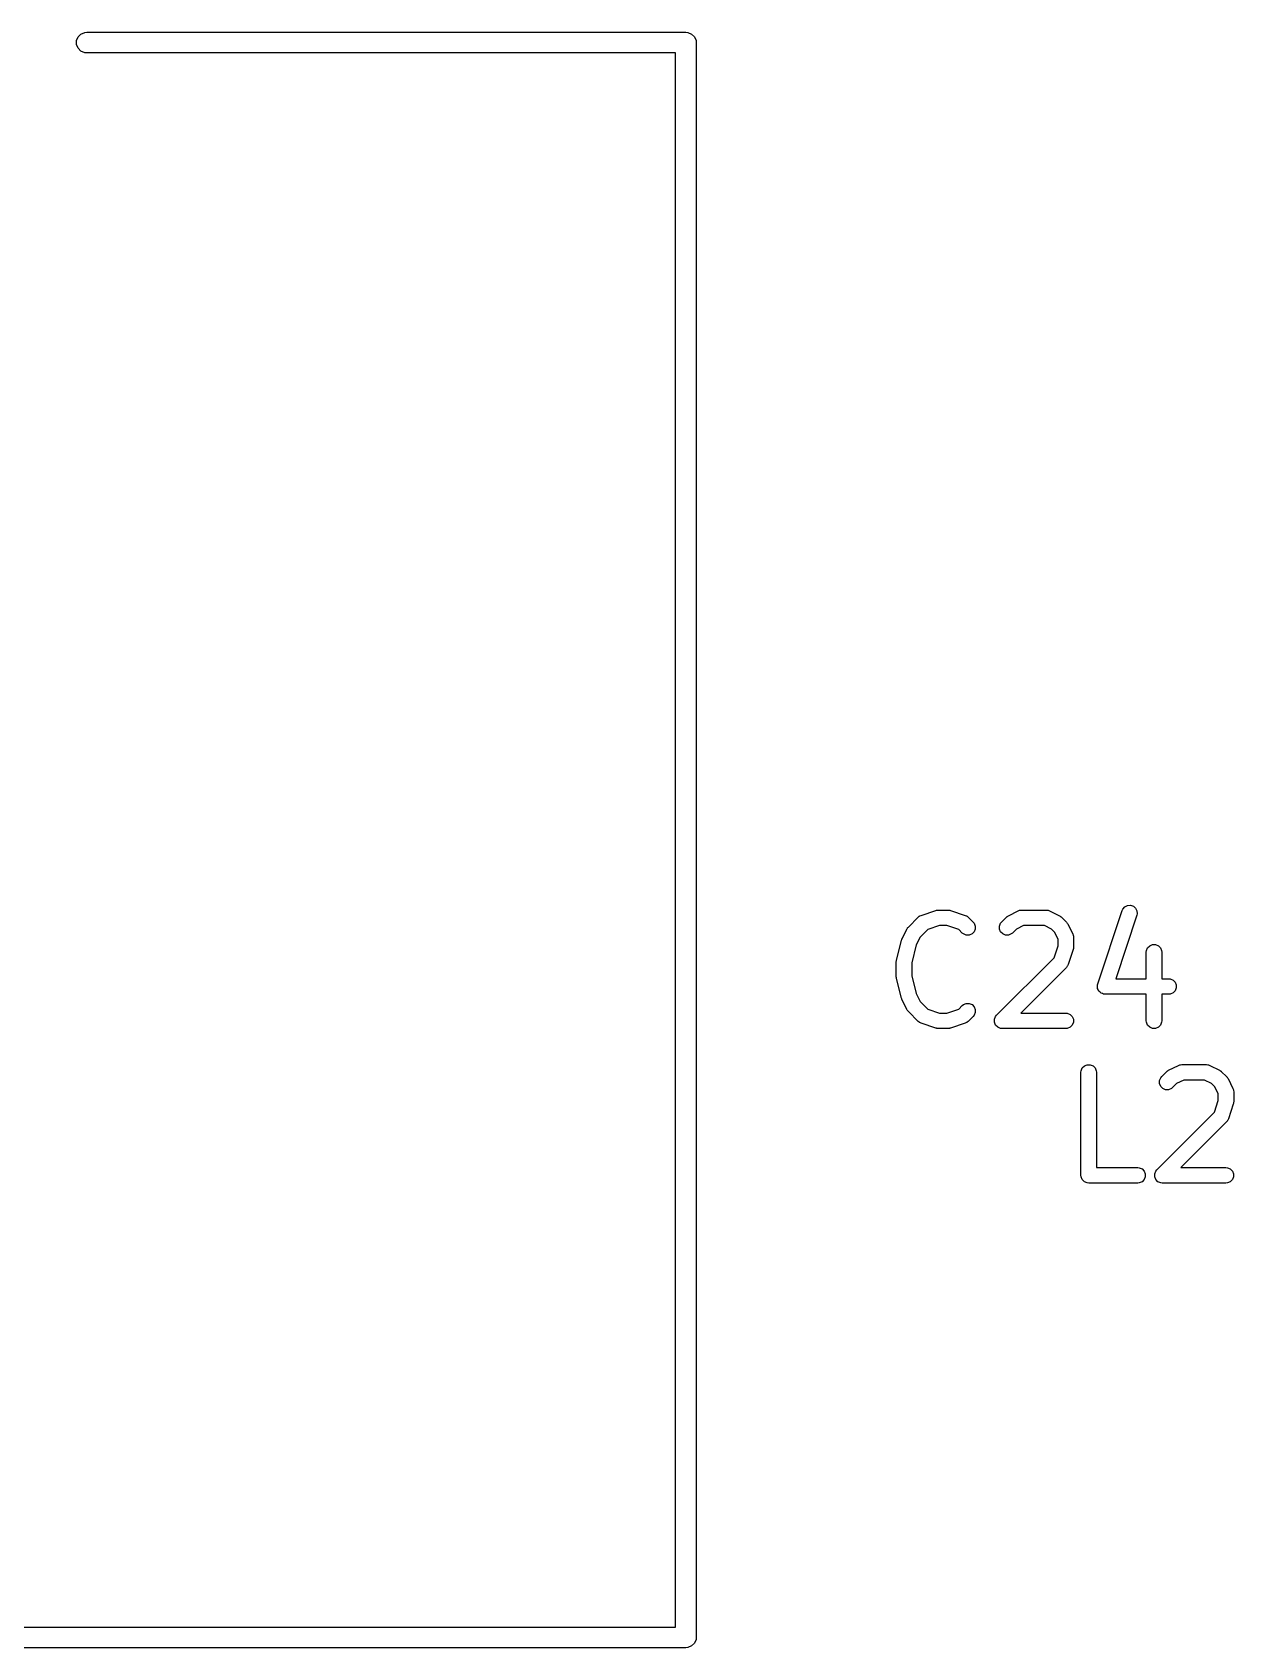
# Model space of a CAD drawing. Header units: inches. Extents: x 1.31 to 5.24, y -7.02 to -1.13.
# Drawn here: x 3.042 to 3.502, y -3.348 to -2.731 of the extents above; entities that cross this region are included whole.
import ezdxf

# ---------------------------------------------------------------- set-up
doc = ezdxf.new("R2010")
doc.units = ezdxf.units.IN
doc.header["$MEASUREMENT"] = 0
doc.layers.add('F.Silkscreen', color=41, linetype='CONTINUOUS', true_color=0xf2eda1)

msp = doc.modelspace()

# ---------------------------------------------------------------- linework, layer by layer
at = {"layer": 'F.Silkscreen', "linetype": 'CONTINUOUS'}
for p, q in [((3.05913, -2.73388), (3.05972, -2.73246)), ((3.05913, -2.73541), (3.05913, -2.73388)), ((3.05972, -2.73246), (3.0608, -2.73137)), ((3.0608, -2.73137), (3.06222, -2.73078)), ((3.06222, -2.73078), (3.06299, -2.73071)), ((3.06299, -2.73071), (3.29213, -2.73071)), ((3.29213, -2.73071), (3.29289, -2.73078)), ((3.29289, -2.73078), (3.29431, -2.73137)), ((3.29431, -2.73137), (3.2954, -2.73246)), ((3.2954, -2.73246), (3.29599, -2.73388)), ((3.29599, -2.73388), (3.29606, -2.73465)), ((3.29606, -2.73465), (3.29606, -3.34409)), ((3.05972, -2.73683), (3.05913, -2.73541)), ((3.0608, -2.73792), (3.05972, -2.73683)), ((3.06222, -2.73851), (3.0608, -2.73792)), ((3.06299, -2.73858), (3.06222, -2.73851)), ((3.28819, -2.73858), (3.06299, -2.73858)), ((3.28819, -3.34016), (3.28819, -2.73858)), ((3.38208, -3.06816), (3.38771, -3.06629)), ((3.38771, -3.06629), (3.38799, -3.06622)), ((3.38799, -3.06622), (3.38806, -3.06619)), ((3.38806, -3.06619), (3.38817, -3.06618)), ((3.38817, -3.06618), (3.38827, -3.06616)), ((3.38827, -3.06616), (3.38835, -3.06616)), ((3.38835, -3.06616), (3.38864, -3.06613)), ((3.38864, -3.06613), (3.39239, -3.06613)), ((3.39239, -3.06613), (3.39268, -3.06616)), ((3.39268, -3.06616), (3.39276, -3.06616)), ((3.39276, -3.06616), (3.39286, -3.06618)), ((3.39286, -3.06618), (3.39296, -3.06619)), ((3.39296, -3.06619), (3.39304, -3.06622)), ((3.39304, -3.06622), (3.39332, -3.06629)), ((3.39332, -3.06629), (3.39895, -3.06816)), ((3.41544, -3.06832), (3.41919, -3.06645)), ((3.41919, -3.06645), (3.41973, -3.06624)), ((3.41973, -3.06624), (3.41984, -3.06623)), ((3.41984, -3.06623), (3.41993, -3.06619)), ((3.41993, -3.06619), (3.42051, -3.06613)), ((3.42051, -3.06613), (3.42988, -3.06613)), ((3.42988, -3.06613), (3.43046, -3.06619)), ((3.43046, -3.06619), (3.43056, -3.06623)), ((3.43056, -3.06623), (3.43066, -3.06624)), ((3.43066, -3.06624), (3.4312, -3.06645)), ((3.4312, -3.06645), (3.43495, -3.06832)), ((3.44958, -3.0944), (3.45895, -3.06628)), ((3.45895, -3.06628), (3.45919, -3.06575)), ((3.45919, -3.06575), (3.45994, -3.06488)), ((3.45994, -3.06488), (3.46097, -3.06436)), ((3.46097, -3.06436), (3.46212, -3.06428)), ((3.46212, -3.06428), (3.46322, -3.06465)), ((3.46322, -3.06465), (3.46409, -3.0654)), ((3.46409, -3.0654), (3.4646, -3.06643)), ((3.46468, -3.06758), (3.46456, -3.06815)), ((3.4646, -3.06643), (3.46468, -3.06758)), ((3.37475, -3.07714), (3.37662, -3.07339)), ((3.37662, -3.07339), (3.37678, -3.07314)), ((3.37678, -3.07314), (3.37681, -3.07307)), ((3.37681, -3.07307), (3.37688, -3.07299)), ((3.37688, -3.07299), (3.37693, -3.0729)), ((3.37693, -3.0729), (3.37699, -3.07285)), ((3.37699, -3.07285), (3.37718, -3.07262)), ((3.37718, -3.07262), (3.38093, -3.06887)), ((3.38093, -3.06887), (3.38137, -3.06851)), ((3.38137, -3.06851), (3.38147, -3.06847)), ((3.38147, -3.06847), (3.38155, -3.0684)), ((3.38155, -3.0684), (3.38208, -3.06816)), ((3.38461, -3.07354), (3.38169, -3.07646)), ((3.38912, -3.07204), (3.38461, -3.07354)), ((3.39191, -3.07204), (3.38912, -3.07204)), ((3.39642, -3.07354), (3.39191, -3.07204)), ((3.3978, -3.07492), (3.39642, -3.07354)), ((3.39895, -3.06816), (3.39947, -3.0684)), ((3.39947, -3.0684), (3.39956, -3.06847)), ((3.39956, -3.06847), (3.39965, -3.06851)), ((3.39965, -3.06851), (3.4001, -3.06887)), ((3.4001, -3.06887), (3.40198, -3.07075)), ((3.40198, -3.07075), (3.40234, -3.0712)), ((3.40234, -3.0712), (3.40278, -3.07226)), ((3.40278, -3.07341), (3.40234, -3.07448)), ((3.40278, -3.07226), (3.40278, -3.07341)), ((3.41199, -3.07226), (3.41243, -3.0712)), ((3.41199, -3.07341), (3.41199, -3.07226)), ((3.41243, -3.07448), (3.41199, -3.07341)), ((3.41243, -3.0712), (3.4128, -3.07075)), ((3.4128, -3.07075), (3.41467, -3.06887)), ((3.41467, -3.06887), (3.4149, -3.06869)), ((3.4149, -3.06869), (3.41495, -3.06863)), ((3.41495, -3.06863), (3.41504, -3.06857)), ((3.41504, -3.06857), (3.41512, -3.06851)), ((3.41512, -3.06851), (3.41519, -3.06848)), ((3.41519, -3.06848), (3.41544, -3.06832)), ((3.41851, -3.07339), (3.41697, -3.07492)), ((3.42121, -3.07204), (3.41851, -3.07339)), ((3.42919, -3.07204), (3.42121, -3.07204)), ((3.43188, -3.07339), (3.42919, -3.07204)), ((3.43308, -3.07459), (3.43188, -3.07339)), ((3.43495, -3.06832), (3.4352, -3.06848)), ((3.4352, -3.06848), (3.43527, -3.06851)), ((3.43527, -3.06851), (3.43535, -3.06857)), ((3.43535, -3.06857), (3.43544, -3.06863)), ((3.43544, -3.06863), (3.43549, -3.06869)), ((3.43549, -3.06869), (3.43572, -3.06887)), ((3.43572, -3.06887), (3.4376, -3.07075)), ((3.4376, -3.07075), (3.43778, -3.07098)), ((3.43778, -3.07098), (3.43784, -3.07103)), ((3.43784, -3.07103), (3.4379, -3.07112)), ((3.4379, -3.07112), (3.43796, -3.0712)), ((3.43796, -3.0712), (3.43799, -3.07127)), ((3.43799, -3.07127), (3.43815, -3.07152)), ((3.43815, -3.07152), (3.44002, -3.07527)), ((3.46456, -3.06815), (3.45648, -3.09238)), ((3.37265, -3.08524), (3.37453, -3.07775)), ((3.37453, -3.07775), (3.37454, -3.0777)), ((3.37454, -3.07768), (3.37463, -3.07744)), ((3.37454, -3.0777), (3.37454, -3.07768)), ((3.37463, -3.07744), (3.37472, -3.0772)), ((3.37472, -3.0772), (3.37473, -3.07718)), ((3.37473, -3.07718), (3.37475, -3.07714)), ((3.38018, -3.07949), (3.37847, -3.08632)), ((3.38169, -3.07646), (3.38018, -3.07949)), ((3.39825, -3.07529), (3.3978, -3.07492)), ((3.39931, -3.07573), (3.39825, -3.07529)), ((3.40046, -3.07573), (3.39931, -3.07573)), ((3.40153, -3.07529), (3.40046, -3.07573)), ((3.40234, -3.07448), (3.40153, -3.07529)), ((3.41325, -3.07529), (3.41243, -3.07448)), ((3.41431, -3.07573), (3.41325, -3.07529)), ((3.41546, -3.07573), (3.41431, -3.07573)), ((3.41653, -3.07529), (3.41546, -3.07573)), ((3.41697, -3.07492), (3.41653, -3.07529)), ((3.43293, -3.08437), (3.43443, -3.07986)), ((3.43443, -3.07728), (3.43308, -3.07459)), ((3.43443, -3.07986), (3.43443, -3.07728)), ((3.44002, -3.07527), (3.44023, -3.07581)), ((3.44023, -3.07581), (3.44024, -3.07591)), ((3.44024, -3.07591), (3.44028, -3.07601)), ((3.44028, -3.07601), (3.44034, -3.07659)), ((3.44034, -3.08034), (3.44031, -3.08063)), ((3.44034, -3.07659), (3.44034, -3.08034)), ((3.46867, -3.08057), (3.46949, -3.07976)), ((3.46949, -3.07976), (3.47055, -3.07931)), ((3.47055, -3.07931), (3.4717, -3.07931)), ((3.4717, -3.07931), (3.47277, -3.07976)), ((3.47277, -3.07976), (3.47358, -3.08057)), ((3.37256, -3.08596), (3.37257, -3.08586)), ((3.37256, -3.09158), (3.37256, -3.08596)), ((3.37257, -3.08582), (3.3726, -3.0856)), ((3.37257, -3.08586), (3.37257, -3.08582)), ((3.3726, -3.0856), (3.37262, -3.08538)), ((3.37262, -3.08538), (3.37264, -3.08534)), ((3.37264, -3.08534), (3.37265, -3.08524)), ((3.37847, -3.08632), (3.37847, -3.09122)), ((3.41092, -3.10637), (3.43293, -3.08437)), ((3.44018, -3.08127), (3.43831, -3.08689)), ((3.44025, -3.08098), (3.44018, -3.08127)), ((3.44028, -3.08091), (3.44025, -3.08098)), ((3.44029, -3.08081), (3.44028, -3.08091)), ((3.44031, -3.08071), (3.44029, -3.08081)), ((3.44031, -3.08063), (3.44031, -3.08071)), ((3.46818, -3.08221), (3.46823, -3.08163)), ((3.46818, -3.09238), (3.46818, -3.08221)), ((3.46823, -3.08163), (3.46867, -3.08057)), ((3.47358, -3.08057), (3.47402, -3.08163)), ((3.47402, -3.08163), (3.47408, -3.08221)), ((3.47408, -3.08221), (3.47408, -3.09238)), ((3.37257, -3.09169), (3.37256, -3.09158)), ((3.37257, -3.09173), (3.37257, -3.09169)), ((3.3726, -3.09194), (3.37257, -3.09173)), ((3.37262, -3.09216), (3.3726, -3.09194)), ((3.37264, -3.0922), (3.37262, -3.09216)), ((3.37265, -3.0923), (3.37264, -3.0922)), ((3.37453, -3.0998), (3.37265, -3.0923)), ((3.37847, -3.09122), (3.38018, -3.09805)), ((3.4376, -3.08805), (3.42014, -3.1055)), ((3.43796, -3.0876), (3.4376, -3.08805)), ((3.438, -3.0875), (3.43796, -3.0876)), ((3.43807, -3.08742), (3.438, -3.0875)), ((3.43831, -3.08689), (3.43807, -3.08742)), ((3.45648, -3.09238), (3.46818, -3.09238)), ((3.47408, -3.09238), (3.47675, -3.09238)), ((3.47675, -3.09238), (3.47733, -3.09244)), ((3.47733, -3.09244), (3.47839, -3.09288)), ((3.38018, -3.09805), (3.38169, -3.10108)), ((3.44945, -3.09496), (3.44948, -3.09482)), ((3.44948, -3.09544), (3.44945, -3.09496)), ((3.44948, -3.09476), (3.44951, -3.09469)), ((3.44948, -3.09482), (3.44948, -3.09476)), ((3.44948, -3.09591), (3.44948, -3.09544)), ((3.44953, -3.09601), (3.44948, -3.09591)), ((3.44951, -3.09469), (3.44958, -3.0944)), ((3.44953, -3.09611), (3.44953, -3.09601)), ((3.44974, -3.09654), (3.44953, -3.09611)), ((3.44993, -3.09697), (3.44974, -3.09654)), ((3.45, -3.09705), (3.44993, -3.09697)), ((3.45005, -3.09714), (3.45, -3.09705)), ((3.45041, -3.09745), (3.45005, -3.09714)), ((3.45074, -3.09779), (3.45041, -3.09745)), ((3.45084, -3.09783), (3.45074, -3.09779)), ((3.45092, -3.0979), (3.45084, -3.09783)), ((3.45137, -3.09805), (3.45092, -3.0979)), ((3.4518, -3.09823), (3.45137, -3.09805)), ((3.45196, -3.09824), (3.4518, -3.09823)), ((3.45201, -3.09826), (3.45196, -3.09824)), ((3.45209, -3.09826), (3.45201, -3.09826)), ((3.45238, -3.09829), (3.45209, -3.09826)), ((3.46818, -3.09829), (3.45238, -3.09829)), ((3.46818, -3.10846), (3.46818, -3.09829)), ((3.47675, -3.09829), (3.47408, -3.09829)), ((3.47408, -3.09829), (3.47408, -3.10846)), ((3.47733, -3.09823), (3.47675, -3.09829)), ((3.47839, -3.09779), (3.47733, -3.09823)), ((3.47839, -3.09288), (3.47921, -3.09369)), ((3.47921, -3.09697), (3.47839, -3.09779)), ((3.47921, -3.09369), (3.47965, -3.09476)), ((3.47965, -3.09591), (3.47921, -3.09697)), ((3.47965, -3.09476), (3.47965, -3.09591)), ((3.37454, -3.09984), (3.37453, -3.0998)), ((3.37454, -3.09986), (3.37454, -3.09984)), ((3.37463, -3.1001), (3.37454, -3.09986)), ((3.37472, -3.10034), (3.37463, -3.1001)), ((3.37473, -3.10036), (3.37472, -3.10034)), ((3.37475, -3.1004), (3.37473, -3.10036)), ((3.37662, -3.10415), (3.37475, -3.1004)), ((3.37678, -3.1044), (3.37662, -3.10415)), ((3.37681, -3.10447), (3.37678, -3.1044)), ((3.37688, -3.10455), (3.37681, -3.10447)), ((3.37693, -3.10464), (3.37688, -3.10455)), ((3.37699, -3.10469), (3.37693, -3.10464)), ((3.37718, -3.10492), (3.37699, -3.10469)), ((3.38093, -3.10867), (3.37718, -3.10492)), ((3.38169, -3.10108), (3.38461, -3.104)), ((3.38461, -3.104), (3.38912, -3.1055)), ((3.39191, -3.1055), (3.39642, -3.104)), ((3.39642, -3.104), (3.3978, -3.10262)), ((3.3978, -3.10262), (3.39825, -3.10225)), ((3.39825, -3.10225), (3.39931, -3.10181)), ((3.39931, -3.10181), (3.40046, -3.10181)), ((3.40046, -3.10181), (3.40153, -3.10225)), ((3.40153, -3.10225), (3.40234, -3.10307)), ((3.40234, -3.10307), (3.40278, -3.10413)), ((3.40278, -3.10413), (3.40278, -3.10528)), ((3.38137, -3.10904), (3.38093, -3.10867)), ((3.38147, -3.10908), (3.38137, -3.10904)), ((3.38155, -3.10915), (3.38147, -3.10908)), ((3.38208, -3.10938), (3.38155, -3.10915)), ((3.38771, -3.11126), (3.38208, -3.10938)), ((3.38799, -3.11132), (3.38771, -3.11126)), ((3.38912, -3.1055), (3.39191, -3.1055)), ((3.39332, -3.11126), (3.39304, -3.11132)), ((3.39895, -3.10938), (3.39332, -3.11126)), ((3.39947, -3.10915), (3.39895, -3.10938)), ((3.39956, -3.10908), (3.39947, -3.10915)), ((3.39965, -3.10904), (3.39956, -3.10908)), ((3.4001, -3.10867), (3.39965, -3.10904)), ((3.40198, -3.1068), (3.4001, -3.10867)), ((3.40234, -3.10635), (3.40198, -3.1068)), ((3.40278, -3.10528), (3.40234, -3.10635)), ((3.41011, -3.10788), (3.41056, -3.10682)), ((3.41011, -3.10903), (3.41011, -3.10788)), ((3.41056, -3.1101), (3.41011, -3.10903)), ((3.41056, -3.10682), (3.41092, -3.10637)), ((3.41137, -3.11091), (3.41056, -3.1101)), ((3.41243, -3.11135), (3.41137, -3.11091)), ((3.42014, -3.1055), (3.43738, -3.1055)), ((3.43738, -3.1055), (3.43796, -3.10556)), ((3.43796, -3.10556), (3.43902, -3.106)), ((3.43902, -3.11091), (3.43796, -3.11135)), ((3.43902, -3.106), (3.43984, -3.10682)), ((3.43984, -3.1101), (3.43902, -3.11091)), ((3.43984, -3.10682), (3.44028, -3.10788)), ((3.44028, -3.10903), (3.43984, -3.1101)), ((3.44028, -3.10788), (3.44028, -3.10903)), ((3.46823, -3.10903), (3.46818, -3.10846)), ((3.46867, -3.1101), (3.46823, -3.10903)), ((3.46949, -3.11091), (3.46867, -3.1101)), ((3.47055, -3.11135), (3.46949, -3.11091)), ((3.47277, -3.11091), (3.4717, -3.11135)), ((3.47358, -3.1101), (3.47277, -3.11091)), ((3.47402, -3.10903), (3.47358, -3.1101)), ((3.47408, -3.10846), (3.47402, -3.10903)), ((3.38806, -3.11135), (3.38799, -3.11132)), ((3.38817, -3.11136), (3.38806, -3.11135)), ((3.38827, -3.11139), (3.38817, -3.11136)), ((3.38835, -3.11138), (3.38827, -3.11139)), ((3.38864, -3.11141), (3.38835, -3.11138)), ((3.39239, -3.11141), (3.38864, -3.11141)), ((3.39268, -3.11138), (3.39239, -3.11141)), ((3.39276, -3.11139), (3.39268, -3.11138)), ((3.39286, -3.11136), (3.39276, -3.11139)), ((3.39296, -3.11135), (3.39286, -3.11136)), ((3.39304, -3.11132), (3.39296, -3.11135)), ((3.41301, -3.11141), (3.41243, -3.11135)), ((3.43738, -3.11141), (3.41301, -3.11141)), ((3.43796, -3.11135), (3.43738, -3.11141)), ((3.4717, -3.11135), (3.47055, -3.11135)), ((3.44319, -3.12814), (3.44325, -3.12757)), ((3.44319, -3.16751), (3.44319, -3.12814)), ((3.44325, -3.12757), (3.44369, -3.1265)), ((3.44369, -3.1265), (3.44451, -3.12569)), ((3.44451, -3.12569), (3.44557, -3.12525)), ((3.44557, -3.12525), (3.44672, -3.12525)), ((3.44672, -3.12525), (3.44779, -3.12569)), ((3.44779, -3.12569), (3.4486, -3.1265)), ((3.4486, -3.1265), (3.44904, -3.12757)), ((3.44904, -3.12757), (3.4491, -3.12814)), ((3.4491, -3.12814), (3.4491, -3.16456)), ((3.47369, -3.13025), (3.47406, -3.1298)), ((3.47406, -3.1298), (3.47593, -3.12793)), ((3.47593, -3.12793), (3.47616, -3.12774)), ((3.47616, -3.12774), (3.47621, -3.12768)), ((3.47621, -3.12768), (3.4763, -3.12763)), ((3.4763, -3.12763), (3.47638, -3.12756)), ((3.47638, -3.12756), (3.47645, -3.12753)), ((3.47645, -3.12753), (3.4767, -3.12738)), ((3.4767, -3.12738), (3.48045, -3.1255)), ((3.48045, -3.1255), (3.48099, -3.12529)), ((3.48099, -3.12529), (3.48109, -3.12529)), ((3.48109, -3.12529), (3.48119, -3.12525)), ((3.48119, -3.12525), (3.48177, -3.12519)), ((3.48177, -3.12519), (3.49114, -3.12519)), ((3.49114, -3.12519), (3.49172, -3.12525)), ((3.49172, -3.12525), (3.49182, -3.12529)), ((3.49182, -3.12529), (3.49192, -3.12529)), ((3.49192, -3.12529), (3.49246, -3.1255)), ((3.49246, -3.1255), (3.49621, -3.12738)), ((3.49621, -3.12738), (3.49646, -3.12753)), ((3.49646, -3.12753), (3.49653, -3.12756)), ((3.49653, -3.12756), (3.49661, -3.12763)), ((3.49661, -3.12763), (3.4967, -3.12768)), ((3.4967, -3.12768), (3.49675, -3.12774)), ((3.49675, -3.12774), (3.49698, -3.12793)), ((3.49698, -3.12793), (3.49885, -3.1298)), ((3.49885, -3.1298), (3.49904, -3.13003)), ((3.47325, -3.13132), (3.47369, -3.13025)), ((3.47325, -3.13247), (3.47325, -3.13132)), ((3.47369, -3.13353), (3.47325, -3.13247)), ((3.4745, -3.13435), (3.47369, -3.13353)), ((3.47557, -3.13479), (3.4745, -3.13435)), ((3.47672, -3.13479), (3.47557, -3.13479)), ((3.47778, -3.13435), (3.47672, -3.13479)), ((3.47823, -3.13398), (3.47778, -3.13435)), ((3.47977, -3.13244), (3.47823, -3.13398)), ((3.48246, -3.1311), (3.47977, -3.13244)), ((3.49044, -3.1311), (3.48246, -3.1311)), ((3.49314, -3.13244), (3.49044, -3.1311)), ((3.49434, -3.13364), (3.49314, -3.13244)), ((3.49569, -3.13634), (3.49434, -3.13364)), ((3.49904, -3.13003), (3.4991, -3.13008)), ((3.4991, -3.13008), (3.49915, -3.13017)), ((3.49915, -3.13017), (3.49922, -3.13025)), ((3.49922, -3.13025), (3.49925, -3.13032)), ((3.49925, -3.13032), (3.49941, -3.13057)), ((3.49941, -3.13057), (3.50128, -3.13432)), ((3.50128, -3.13432), (3.50149, -3.13486)), ((3.50149, -3.13486), (3.5015, -3.13497)), ((3.5015, -3.13497), (3.50154, -3.13507)), ((3.50154, -3.13507), (3.50159, -3.13564)), ((3.50159, -3.13564), (3.50159, -3.13939)), ((3.49419, -3.14342), (3.49569, -3.13891)), ((3.49569, -3.13891), (3.49569, -3.13634)), ((3.50144, -3.14032), (3.49957, -3.14595)), ((3.50151, -3.14004), (3.50144, -3.14032)), ((3.50154, -3.13997), (3.50151, -3.14004)), ((3.50155, -3.13986), (3.50154, -3.13997)), ((3.50157, -3.13976), (3.50155, -3.13986)), ((3.50159, -3.13939), (3.50156, -3.13968)), ((3.50156, -3.13968), (3.50157, -3.13976)), ((3.47218, -3.16542), (3.49419, -3.14342)), ((3.49885, -3.1471), (3.4814, -3.16456)), ((3.49922, -3.14666), (3.49885, -3.1471)), ((3.49926, -3.14656), (3.49922, -3.14666)), ((3.49933, -3.14648), (3.49926, -3.14656)), ((3.49957, -3.14595), (3.49933, -3.14648)), ((3.4491, -3.16456), (3.46489, -3.16456)), ((3.46489, -3.16456), (3.46547, -3.16462)), ((3.46547, -3.16462), (3.46654, -3.16506)), ((3.46654, -3.16506), (3.46735, -3.16587)), ((3.46735, -3.16587), (3.46779, -3.16694)), ((3.47137, -3.16694), (3.47181, -3.16587)), ((3.47181, -3.16587), (3.47218, -3.16542)), ((3.4814, -3.16456), (3.49864, -3.16456)), ((3.49864, -3.16456), (3.49922, -3.16462)), ((3.49922, -3.16462), (3.50028, -3.16506)), ((3.50028, -3.16506), (3.5011, -3.16587)), ((3.5011, -3.16587), (3.50154, -3.16694)), ((3.44325, -3.16809), (3.44319, -3.16751)), ((3.44369, -3.16915), (3.44325, -3.16809)), ((3.44451, -3.16997), (3.44369, -3.16915)), ((3.44557, -3.17041), (3.44451, -3.16997)), ((3.44615, -3.17047), (3.44557, -3.17041)), ((3.46489, -3.17047), (3.44615, -3.17047)), ((3.46547, -3.17041), (3.46489, -3.17047)), ((3.46654, -3.16997), (3.46547, -3.17041)), ((3.46735, -3.16915), (3.46654, -3.16997)), ((3.46779, -3.16809), (3.46735, -3.16915)), ((3.46779, -3.16694), (3.46779, -3.16809)), ((3.47137, -3.16809), (3.47137, -3.16694)), ((3.47181, -3.16915), (3.47137, -3.16809)), ((3.47263, -3.16997), (3.47181, -3.16915)), ((3.47369, -3.17041), (3.47263, -3.16997)), ((3.47427, -3.17047), (3.47369, -3.17041)), ((3.49864, -3.17047), (3.47427, -3.17047)), ((3.49922, -3.17041), (3.49864, -3.17047)), ((3.50028, -3.16997), (3.49922, -3.17041)), ((3.5011, -3.16915), (3.50028, -3.16997)), ((3.50154, -3.16809), (3.5011, -3.16915)), ((3.50154, -3.16694), (3.50154, -3.16809)), ((2.9378, -3.34016), (3.28819, -3.34016)), ((3.29599, -3.34486), (3.2954, -3.34628)), ((3.29606, -3.34409), (3.29599, -3.34486)), ((3.29213, -3.34803), (2.93386, -3.34803)), ((3.29289, -3.34796), (3.29213, -3.34803)), ((3.29431, -3.34737), (3.29289, -3.34796)), ((3.2954, -3.34628), (3.29431, -3.34737))]:
    msp.add_line(p, q, dxfattribs=at)

doc.saveas('drawing.dxf')
